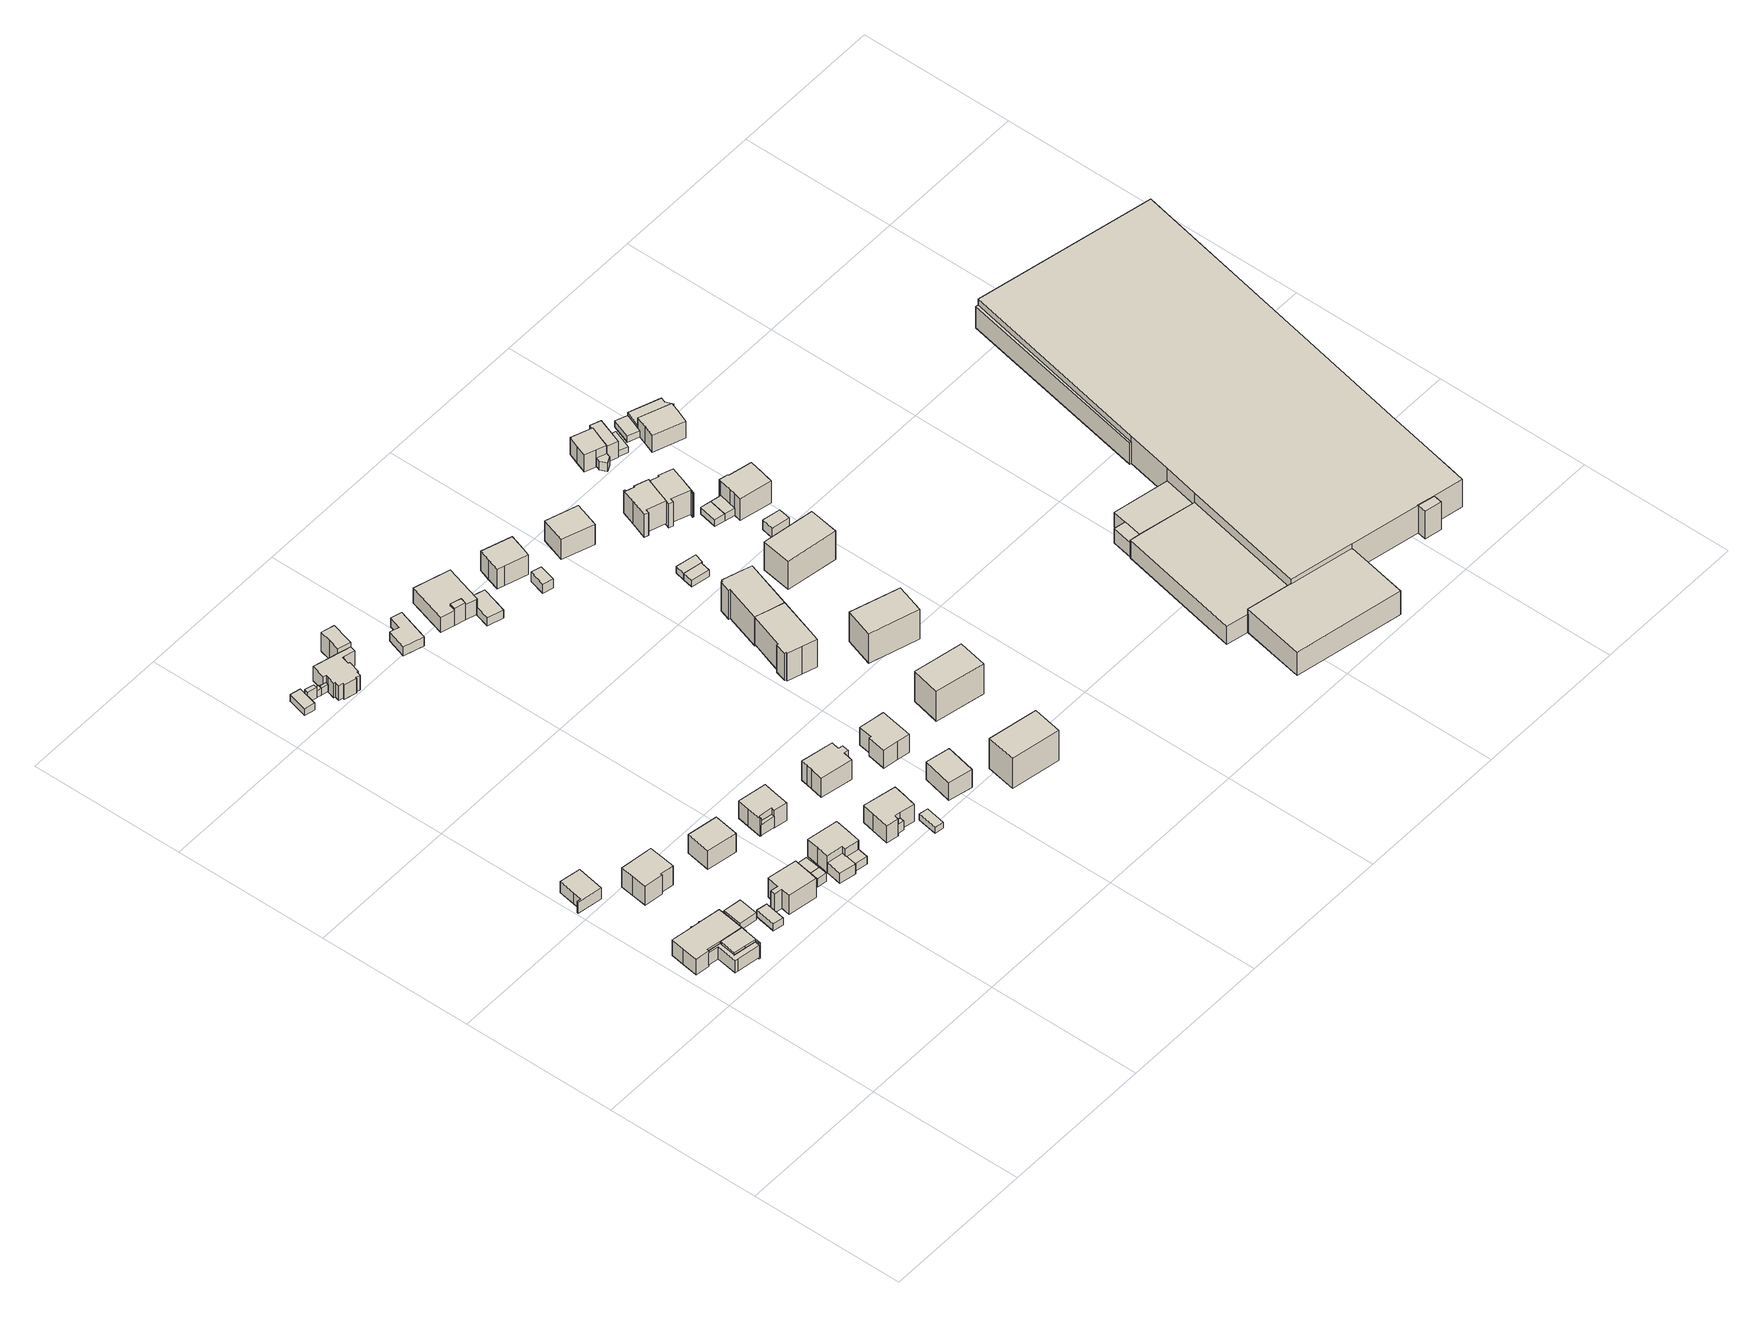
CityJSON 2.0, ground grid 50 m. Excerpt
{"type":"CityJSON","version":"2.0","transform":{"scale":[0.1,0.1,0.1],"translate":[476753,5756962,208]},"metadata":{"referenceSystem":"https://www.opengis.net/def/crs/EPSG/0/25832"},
"CityObjects":{
"building1":{"type":"Building","attributes":{"Gemeindeschluessel":"05766056","BezugspunktDach":"2100","function":"51009_1610","measuredHeight":4.67},"address":[{"country":"Germany"}],"geometry":[{"type":"Solid","lod":"1","boundaries":[[[[0,1,2,3,4,5,6,7,8,9]],[[10,11,12,13,14,15,16,17,18,19]],[[10,19,9,8]],[[11,10,8,7]],[[12,11,7,6]],[[13,12,6,5]],[[14,13,5,4]],[[15,14,4,3]],[[16,15,3,2]],[[17,16,2,1]],[[18,17,1,0]],[[19,18,0,9]]]]}]},
"building2":{"type":"Building","attributes":{"Gemeindeschluessel":"05766056","function":"31001_1100"},"address":[{"country":"Germany","locality":"Oerlinghausen","thoroughfareNumber":"9","thoroughfareName":"Breiter Esch"}],"children":["building2-1","building2-2","building2-3"]},
"building2-1":{"type":"BuildingPart","attributes":{"BezugspunktDach":"2000","measuredHeight":8.13},"parents":["building2"],"geometry":[{"type":"Solid","lod":"1","boundaries":[[[[20,21,22,23,24,25,26,27,28,29,30,31,32,33,34,35,36]],[[37,38,39,40,41,42,43,44,45,46,47,48,49,50,51,52,53]],[[37,53,36,35]],[[38,37,35,34]],[[39,38,34,33]],[[40,39,33,32]],[[41,40,32,31]],[[42,41,31,30]],[[43,42,30,29]],[[44,43,29,28]],[[45,44,28,27]],[[46,45,27,26]],[[47,46,26,25]],[[48,47,25,24]],[[49,48,24,23]],[[50,49,23,22]],[[51,50,22,21]],[[52,51,21,20]],[[53,52,20,36]]]]}]},
"building2-2":{"type":"BuildingPart","attributes":{"BezugspunktDach":"2000","measuredHeight":7.55},"parents":["building2"],"geometry":[{"type":"Solid","lod":"1","boundaries":[[[[25,24,54,55,56,57,58,59,60]],[[61,62,63,64,65,66,48,47,67]],[[61,67,60,59]],[[62,61,59,58]],[[63,62,58,57]],[[64,63,57,56]],[[65,64,56,55]],[[66,65,55,54]],[[48,66,54,24]],[[47,48,24,25]],[[67,47,25,60]]]]}]},
"building2-3":{"type":"BuildingPart","attributes":{"BezugspunktDach":"2000","measuredHeight":4.64},"parents":["building2"],"geometry":[{"type":"Solid","lod":"1","boundaries":[[[[68,69,70,71]],[[72,67,45,73]],[[72,73,71,70]],[[67,72,70,69]],[[45,67,69,68]],[[73,45,68,71]]]]}]},
"building3":{"type":"Building","attributes":{"Gemeindeschluessel":"05766056","BezugspunktDach":"2000","function":"31001_2000","measuredHeight":4.26},"address":[{"country":"Germany","locality":"Oerlinghausen","thoroughfareNumber":"12","thoroughfareName":"Breiter Esch"}],"geometry":[{"type":"Solid","lod":"1","boundaries":[[[[74,75,76,77,78,79,80]],[[81,82,83,84,85,86,87]],[[81,87,80,79]],[[82,81,79,78]],[[83,82,78,77]],[[84,83,77,76]],[[85,84,76,75]],[[86,85,75,74]],[[87,86,74,80]]]]}]},
"building4":{"type":"Building","attributes":{"Gemeindeschluessel":"05766056","BezugspunktDach":"2000","function":"31001_2000","measuredHeight":2.69},"address":[{"country":"Germany","locality":"Oerlinghausen","thoroughfareNumber":"9","thoroughfareName":"Breiter Esch"}],"geometry":[{"type":"Solid","lod":"1","boundaries":[[[[88,89,90,91]],[[92,93,94,95]],[[92,95,91,90]],[[93,92,90,89]],[[94,93,89,88]],[[95,94,88,91]]]]}]},
"building5":{"type":"Building","attributes":{"Gemeindeschluessel":"05766056","BezugspunktDach":"2000","function":"31001_2000","measuredHeight":2.6},"address":[{"country":"Germany","locality":"Oerlinghausen","thoroughfareNumber":"7","thoroughfareName":"Breiter Esch"}],"geometry":[{"type":"Solid","lod":"1","boundaries":[[[[96,97,98,99]],[[100,101,102,103]],[[100,103,99,98]],[[101,100,98,97]],[[102,101,97,96]],[[103,102,96,99]]]]}]},
"building6":{"type":"Building","attributes":{"Gemeindeschluessel":"05766056","BezugspunktDach":"2000","function":"31001_1010","measuredHeight":10.6},"address":[{"country":"Germany","locality":"Oerlinghausen","thoroughfareNumber":"10","thoroughfareName":"Breiter Esch"}],"geometry":[{"type":"Solid","lod":"1","boundaries":[[[[104,105,106,107,108,109,110,111]],[[112,113,114,115,116,117,118,119]],[[112,119,111,110]],[[113,112,110,109]],[[114,113,109,108]],[[115,114,108,107]],[[116,115,107,106]],[[117,116,106,105]],[[118,117,105,104]],[[119,118,104,111]]]]}]},
"building7":{"type":"Building","attributes":{"Gemeindeschluessel":"05766056","BezugspunktDach":"2000","function":"31001_1010","measuredHeight":8.41},"address":[{"country":"Germany","locality":"Oerlinghausen","thoroughfareNumber":"7","thoroughfareName":"Breiter Esch"}],"geometry":[{"type":"Solid","lod":"1","boundaries":[[[[120,121,122,123,124,125,126,127,128,129]],[[130,131,132,133,134,135,136,137,138,139]],[[130,139,129,128]],[[131,130,128,127]],[[132,131,127,126]],[[133,132,126,125]],[[134,133,125,124]],[[135,134,124,123]],[[136,135,123,122]],[[137,136,122,121]],[[138,137,121,120]],[[139,138,120,129]]]]}]},
"building8":{"type":"Building","attributes":{"Gemeindeschluessel":"05766056","BezugspunktDach":"2000","function":"31001_1010","measuredHeight":9.91},"address":[{"country":"Germany","locality":"Oerlinghausen","thoroughfareNumber":"8","thoroughfareName":"Breiter Esch"}],"geometry":[{"type":"Solid","lod":"1","boundaries":[[[[140,141,142,143]],[[144,145,146,147]],[[144,147,143,142]],[[145,144,142,141]],[[146,145,141,140]],[[147,146,140,143]]]]}]},
"building9":{"type":"Building","attributes":{"Gemeindeschluessel":"05766056","BezugspunktDach":"2000","function":"31001_2723","measuredHeight":3.71},"address":[{"country":"Germany","locality":"Oerlinghausen","thoroughfareNumber":"5","thoroughfareName":"Breiter Esch"}],"geometry":[{"type":"Solid","lod":"1","boundaries":[[[[148,149,150,151]],[[152,153,154,155]],[[152,155,151,150]],[[153,152,150,149]],[[154,153,149,148]],[[155,154,148,151]]]]}]},
"building10":{"type":"Building","attributes":{"Gemeindeschluessel":"05766056","BezugspunktDach":"2000","function":"51009_1611","measuredHeight":3.77},"address":[{"country":"Germany"}],"geometry":[{"type":"Solid","lod":"1","boundaries":[[[[156,148,151,157]],[[155,154,158,159]],[[155,159,157,151]],[[154,155,151,148]],[[158,154,148,156]],[[159,158,156,157]]]]}]},
"building11":{"type":"Building","attributes":{"Gemeindeschluessel":"05766056","BezugspunktDach":"2000","function":"31001_2000","measuredHeight":2.65},"address":[{"country":"Germany","locality":"Oerlinghausen","thoroughfareNumber":"17","thoroughfareName":"Bruchweg"}],"geometry":[{"type":"Solid","lod":"1","boundaries":[[[[160,161,162,163,164,165,166]],[[167,168,169,170,171,172,173]],[[167,173,166,165]],[[168,167,165,164]],[[169,168,164,163]],[[170,169,163,162]],[[171,170,162,161]],[[172,171,161,160]],[[173,172,160,166]]]]}]},
"building12":{"type":"Building","attributes":{"Gemeindeschluessel":"05766056","function":"31001_1010"},"address":[{"country":"Germany","locality":"Oerlinghausen","thoroughfareNumber":"5","thoroughfareName":"Breiter Esch"}],"children":["building12-1","building12-2"]},
"building12-1":{"type":"BuildingPart","attributes":{"BezugspunktDach":"2000","measuredHeight":9.51},"parents":["building12"],"geometry":[{"type":"Solid","lod":"1","boundaries":[[[[174,175,176,177,178,179,180,181,182]],[[183,184,185,186,187,188,189,190,191]],[[183,191,182,181]],[[184,183,181,180]],[[185,184,180,179]],[[186,185,179,178]],[[187,186,178,177]],[[188,187,177,176]],[[189,188,176,175]],[[190,189,175,174]],[[191,190,174,182]]]]}]},
"building12-2":{"type":"BuildingPart","attributes":{"BezugspunktDach":"2000","measuredHeight":3.95},"address":[{"country":"Germany","locality":"Oerlinghausen","thoroughfareNumber":"5","thoroughfareName":"Breiter Esch"}],"parents":["building12"],"geometry":[{"type":"Solid","lod":"1","boundaries":[[[[192,193,194,195,196,197,198]],[[199,200,201,202,203,204,205]],[[199,205,198,197]],[[200,199,197,196]],[[201,200,196,195]],[[202,201,195,194]],[[203,202,194,193]],[[204,203,193,192]],[[205,204,192,198]]]]}]},
"building13":{"type":"Building","attributes":{"Gemeindeschluessel":"05766056","BezugspunktDach":"2000","function":"51009_1610","measuredHeight":3.36},"address":[{"country":"Germany"}],"geometry":[{"type":"Solid","lod":"1","boundaries":[[[[206,207,208,209]],[[210,211,212,213]],[[210,213,209,208]],[[211,210,208,207]],[[212,211,207,206]],[[213,212,206,209]]]]}]},
"building14":{"type":"Building","attributes":{"Gemeindeschluessel":"05766056","BezugspunktDach":"2000","function":"31001_2000","measuredHeight":4},"address":[{"country":"Germany","locality":"Oerlinghausen","thoroughfareNumber":"15a","thoroughfareName":"Bruchweg"}],"geometry":[{"type":"Solid","lod":"1","boundaries":[[[[214,215,216,217]],[[218,219,220,221]],[[218,221,217,216]],[[219,218,216,215]],[[220,219,215,214]],[[221,220,214,217]]]]}]},
"building15":{"type":"Building","attributes":{"Gemeindeschluessel":"05766056","BezugspunktDach":"2000","function":"51009_1610","measuredHeight":4.55},"address":[{"country":"Germany"}],"geometry":[{"type":"Solid","lod":"1","boundaries":[[[[222,223,224,225]],[[226,227,228,229]],[[226,229,225,224]],[[227,226,224,223]],[[228,227,223,222]],[[229,228,222,225]]]]}]},
"building16":{"type":"Building","attributes":{"Gemeindeschluessel":"05766056","BezugspunktDach":"2000","function":"51009_1610","measuredHeight":2.78},"address":[{"country":"Germany"}],"geometry":[{"type":"Solid","lod":"1","boundaries":[[[[230,231,232,233]],[[234,235,236,237]],[[234,237,233,232]],[[235,234,232,231]],[[236,235,231,230]],[[237,236,230,233]]]]}]},
"building17":{"type":"Building","attributes":{"Gemeindeschluessel":"05766056","BezugspunktDach":"2000","function":"51009_1610","measuredHeight":2.78},"address":[{"country":"Germany"}],"geometry":[{"type":"Solid","lod":"1","boundaries":[[[[238,239,240,241,242]],[[243,244,245,246,247]],[[243,247,242,241]],[[244,243,241,240]],[[245,244,240,239]],[[246,245,239,238]],[[247,246,238,242]]]]}]},
"building18":{"type":"Building","attributes":{"Gemeindeschluessel":"05766056","BezugspunktDach":"2000","function":"31001_1010","measuredHeight":10.03},"address":[{"country":"Germany","locality":"Oerlinghausen","thoroughfareNumber":"6","thoroughfareName":"Breiter Esch"}],"geometry":[{"type":"Solid","lod":"1","boundaries":[[[[248,249,250,251,252,253,254,255,256,257]],[[258,259,260,261,262,263,264,265,266,267]],[[258,267,257,256]],[[259,258,256,255]],[[260,259,255,254]],[[261,260,254,253]],[[262,261,253,252]],[[263,262,252,251]],[[264,263,251,250]],[[265,264,250,249]],[[266,265,249,248]],[[267,266,248,257]]]]}]},
"building19":{"type":"Building","attributes":{"Gemeindeschluessel":"05766056","function":"31001_1010"},"address":[{"country":"Germany","locality":"Oerlinghausen","thoroughfareNumber":"15a","thoroughfareName":"Bruchweg"}],"children":["building19-1","building19-2","building19-3"]},
"building19-1":{"type":"BuildingPart","attributes":{"BezugspunktDach":"2000","measuredHeight":8.15},"parents":["building19"],"geometry":[{"type":"Solid","lod":"1","boundaries":[[[[268,269,270,271,272,273,274,275,276,277,278,279,280,281,282,283,284,285,286,287,288,289,290]],[[291,292,293,294,295,296,297,298,299,300,301,302,303,304,305,306,307,308,309,310,311,312,313]],[[291,313,290,289]],[[292,291,289,288]],[[293,292,288,287]],[[294,293,287,286]],[[295,294,286,285]],[[296,295,285,284]],[[297,296,284,283]],[[298,297,283,282]],[[299,298,282,281]],[[300,299,281,280]],[[301,300,280,279]],[[302,301,279,278]],[[303,302,278,277]],[[304,303,277,276]],[[305,304,276,275]],[[306,305,275,274]],[[307,306,274,273]],[[308,307,273,272]],[[309,308,272,271]],[[310,309,271,270]],[[311,310,270,269]],[[312,311,269,268]],[[313,312,268,290]]]]}]},
"building19-2":{"type":"BuildingPart","attributes":{"BezugspunktDach":"2000","measuredHeight":8.92},"parents":["building19"],"geometry":[{"type":"Solid","lod":"1","boundaries":[[[[314,315,316,317,318,319,320,321]],[[313,312,322,323,324,325,326,327]],[[313,327,321,320]],[[312,313,320,319]],[[322,312,319,318]],[[323,322,318,317]],[[324,323,317,316]],[[325,324,316,315]],[[326,325,315,314]],[[327,326,314,321]]]]}]},
"building19-3":{"type":"BuildingPart","attributes":{"BezugspunktDach":"2000","measuredHeight":4.42},"address":[{"country":"Germany","locality":"Oerlinghausen","thoroughfareNumber":"15a","thoroughfareName":"Bruchweg"}],"parents":["building19"],"geometry":[{"type":"Solid","lod":"1","boundaries":[[[[328,329,330,331]],[[332,333,334,335]],[[332,335,331,330]],[[333,332,330,329]],[[334,333,329,328]],[[335,334,328,331]]]]}]},
"building20":{"type":"Building","attributes":{"Gemeindeschluessel":"05766056","BezugspunktDach":"2000","function":"51009_1610","measuredHeight":3.48},"address":[{"country":"Germany"}],"geometry":[{"type":"Solid","lod":"1","boundaries":[[[[336,337,338,339]],[[340,341,342,343]],[[340,343,339,338]],[[341,340,338,337]],[[342,341,337,336]],[[343,342,336,339]]]]}]},
"building21":{"type":"Building","attributes":{"Gemeindeschluessel":"05766056","BezugspunktDach":"2000","function":"31001_1010","measuredHeight":9.91},"address":[{"country":"Germany","locality":"Oerlinghausen","thoroughfareNumber":"3","thoroughfareName":"Breiter Esch"}],"geometry":[{"type":"Solid","lod":"1","boundaries":[[[[344,345,346,347,348,349,350,351,352]],[[353,354,355,356,357,358,359,360,361]],[[353,361,352,351]],[[354,353,351,350]],[[355,354,350,349]],[[356,355,349,348]],[[357,356,348,347]],[[358,357,347,346]],[[359,358,346,345]],[[360,359,345,344]],[[361,360,344,352]]]]}]},
"building22":{"type":"Building","attributes":{"Gemeindeschluessel":"05766056","BezugspunktDach":"2000","function":"31001_2000","measuredHeight":2.33},"address":[{"country":"Germany","locality":"Oerlinghausen","thoroughfareNumber":"3","thoroughfareName":"Breiter Esch"}],"geometry":[{"type":"Solid","lod":"1","boundaries":[[[[362,363,364,365]],[[366,367,368,369]],[[366,369,365,364]],[[367,366,364,363]],[[368,367,363,362]],[[369,368,362,365]]]]}]},
"building23":{"type":"Building","attributes":{"Gemeindeschluessel":"05766056","BezugspunktDach":"2000","function":"31001_1010","measuredHeight":9.62},"address":[{"country":"Germany","locality":"Oerlinghausen","thoroughfareNumber":"4","thoroughfareName":"Breiter Esch"}],"geometry":[{"type":"Solid","lod":"1","boundaries":[[[[370,371,372,373,374,375,376,377,378,379,380]],[[381,382,383,384,385,386,387,388,389,390,391]],[[381,391,380,379]],[[382,381,379,378]],[[383,382,378,377]],[[384,383,377,376]],[[385,384,376,375]],[[386,385,375,374]],[[387,386,374,373]],[[388,387,373,372]],[[389,388,372,371]],[[390,389,371,370]],[[391,390,370,380]]]]}]},
"building24":{"type":"Building","attributes":{"Gemeindeschluessel":"05766056","BezugspunktDach":"2000","function":"31001_1110","measuredHeight":3.57},"address":[{"country":"Germany","locality":"Oerlinghausen","thoroughfareNumber":"13","thoroughfareName":"Bruchweg"}],"geometry":[{"type":"Solid","lod":"1","boundaries":[[[[392,393,394,395,396,397]],[[398,399,400,401,402,403]],[[398,403,397,396]],[[399,398,396,395]],[[400,399,395,394]],[[401,400,394,393]],[[402,401,393,392]],[[403,402,392,397]]]]}]},
"building25":{"type":"Building","attributes":{"Gemeindeschluessel":"05766056","BezugspunktDach":"2000","function":"31001_1010","measuredHeight":9.27},"address":[{"country":"Germany","locality":"Oerlinghausen","thoroughfareNumber":"1","thoroughfareName":"Breiter Esch"}],"geometry":[{"type":"Solid","lod":"1","boundaries":[[[[404,405,406,407]],[[408,409,410,411]],[[408,411,407,406]],[[409,408,406,405]],[[410,409,405,404]],[[411,410,404,407]]]]}]},
"building26":{"type":"Building","attributes":{"Gemeindeschluessel":"05766056","BezugspunktDach":"2000","function":"31001_1010","measuredHeight":9.37},"address":[{"country":"Germany","locality":"Oerlinghausen","thoroughfareNumber":"2","thoroughfareName":"Breiter Esch"}],"geometry":[{"type":"Solid","lod":"1","boundaries":[[[[412,413,414,415,416,417,418,419]],[[420,421,422,423,424,425,426,427]],[[420,427,419,418]],[[421,420,418,417]],[[422,421,417,416]],[[423,422,416,415]],[[424,423,415,414]],[[425,424,414,413]],[[426,425,413,412]],[[427,426,412,419]]]]}]},
"building27":{"type":"Building","attributes":{"Gemeindeschluessel":"05766056","BezugspunktDach":"2000","function":"51009_1610","measuredHeight":6.6},"address":[{"country":"Germany"}],"geometry":[{"type":"Solid","lod":"1","boundaries":[[[[428,429,430,431]],[[432,433,434,435]],[[432,435,431,430]],[[433,432,430,429]],[[434,433,429,428]],[[435,434,428,431]]]]}]},
"building28":{"type":"Building","attributes":{"Gemeindeschluessel":"05766056","BezugspunktDach":"2000","function":"31001_1010","measuredHeight":7.92,"storeysAboveGround":1},"address":[{"country":"Germany","locality":"Oerlinghausen","thoroughfareNumber":"11","thoroughfareName":"Bruchweg"}],"geometry":[{"type":"Solid","lod":"1","boundaries":[[[[436,437,438,439,440,441,442,443,444,445,446]],[[447,448,449,432,435,450,434,433,451,452,453]],[[447,453,446,445]],[[448,447,445,444]],[[449,448,444,443]],[[432,449,443,442]],[[435,432,442,441]],[[450,435,441,440]],[[434,450,440,439]],[[433,434,439,438]],[[451,433,438,437]],[[452,451,437,436]],[[453,452,436,446]]]]}]},
"building29":{"type":"Building","attributes":{"Gemeindeschluessel":"05766056","BezugspunktDach":"2000","function":"31001_2463","measuredHeight":3.07},"address":[{"country":"Germany","locality":"Oerlinghausen","thoroughfareNumber":"11","thoroughfareName":"Bruchweg"}],"geometry":[{"type":"Solid","lod":"1","boundaries":[[[[454,455,456,457,458,459]],[[460,461,462,463,464,465]],[[460,465,459,458]],[[461,460,458,457]],[[462,461,457,456]],[[463,462,456,455]],[[464,463,455,454]],[[465,464,454,459]]]]}]},
"building30":{"type":"Building","attributes":{"Gemeindeschluessel":"05766056","BezugspunktDach":"2000","function":"31001_1010","measuredHeight":14.17},"address":[{"country":"Germany","locality":"Oerlinghausen","thoroughfareNumber":"7","thoroughfareName":"Emilienstraße"}],"geometry":[{"type":"Solid","lod":"1","boundaries":[[[[466,467,468,469]],[[470,471,472,473]],[[470,473,469,468]],[[471,470,468,467]],[[472,471,467,466]],[[473,472,466,469]]]]}]},
"building31":{"type":"Building","attributes":{"Gemeindeschluessel":"05766056","BezugspunktDach":"2000","function":"31001_2000","measuredHeight":4.28},"address":[{"country":"Germany","locality":"Oerlinghausen","thoroughfareNumber":"9","thoroughfareName":"Bruchweg"}],"geometry":[{"type":"Solid","lod":"1","boundaries":[[[[474,475,476,477]],[[478,479,480,481]],[[478,481,477,476]],[[479,478,476,475]],[[480,479,475,474]],[[481,480,474,477]]]]}]},
"building32":{"type":"Building","attributes":{"Gemeindeschluessel":"05766056","BezugspunktDach":"2000","function":"31001_1010","measuredHeight":10.21},"address":[{"country":"Germany","locality":"Oerlinghausen","thoroughfareNumber":"9","thoroughfareName":"Bruchweg"}],"geometry":[{"type":"Solid","lod":"1","boundaries":[[[[482,483,484,485,486,487,488]],[[489,490,491,492,493,494,495]],[[489,495,488,487]],[[490,489,487,486]],[[491,490,486,485]],[[492,491,485,484]],[[493,492,484,483]],[[494,493,483,482]],[[495,494,482,488]]]]}]},
"building33":{"type":"Building","attributes":{"Gemeindeschluessel":"05766056","BezugspunktDach":"2000","function":"31001_1010","measuredHeight":13.03},"address":[{"country":"Germany","locality":"Oerlinghausen","thoroughfareNumber":"13","thoroughfareName":"Emilienstraße"}],"geometry":[{"type":"Solid","lod":"1","boundaries":[[[[496,497,498,499,500,501,502,503,504,505]],[[506,507,508,509,510,511,512,513,514,515]],[[506,515,505,504]],[[507,506,504,503]],[[508,507,503,502]],[[509,508,502,501]],[[510,509,501,500]],[[511,510,500,499]],[[512,511,499,498]],[[513,512,498,497]],[[514,513,497,496]],[[515,514,496,505]]]]}]},
"building34":{"type":"Building","attributes":{"Gemeindeschluessel":"05766056","BezugspunktDach":"2000","function":"31001_1010","measuredHeight":13.66},"address":[{"country":"Germany","locality":"Oerlinghausen","thoroughfareNumber":"9","thoroughfareName":"Emilienstraße"}],"geometry":[{"type":"Solid","lod":"1","boundaries":[[[[516,517,518,519]],[[520,521,522,523]],[[520,523,519,518]],[[521,520,518,517]],[[522,521,517,516]],[[523,522,516,519]]]]}]},
"building35":{"type":"Building","attributes":{"Gemeindeschluessel":"05766056","BezugspunktDach":"2000","function":"31001_1010","measuredHeight":13.61},"address":[{"country":"Germany","locality":"Oerlinghausen","thoroughfareNumber":"15","thoroughfareName":"Emilienstraße"}],"geometry":[{"type":"Solid","lod":"1","boundaries":[[[[524,525,526,527,497,496,505,528,529,530]],[[531,532,533,534,535,536,537,538,539,540]],[[531,540,530,529]],[[532,531,529,528]],[[533,532,528,505]],[[534,533,505,496]],[[535,534,496,497]],[[536,535,497,527]],[[537,536,527,526]],[[538,537,526,525]],[[539,538,525,524]],[[540,539,524,530]]]]}]},
"building36":{"type":"Building","attributes":{"Gemeindeschluessel":"05766056","BezugspunktDach":"2000","function":"31001_1010","measuredHeight":13.7},"address":[{"country":"Germany","locality":"Oerlinghausen","thoroughfareNumber":"11","thoroughfareName":"Emilienstraße"}],"geometry":[{"type":"Solid","lod":"1","boundaries":[[[[541,542,543,544]],[[545,546,547,548]],[[545,548,544,543]],[[546,545,543,542]],[[547,546,542,541]],[[548,547,541,544]]]]}]},
"building37":{"type":"Building","attributes":{"Gemeindeschluessel":"05766056","BezugspunktDach":"2000","function":"31001_1010","measuredHeight":9.36},"address":[{"country":"Germany","locality":"Oerlinghausen","thoroughfareNumber":"7","thoroughfareName":"Bruchweg"}],"geometry":[{"type":"Solid","lod":"1","boundaries":[[[[549,550,551,552]],[[553,554,555,556]],[[553,556,552,551]],[[554,553,551,550]],[[555,554,550,549]],[[556,555,549,552]]]]}]},
"building38":{"type":"Building","attributes":{"Gemeindeschluessel":"05766056","BezugspunktDach":"2000","function":"31001_2000","measuredHeight":2.51},"address":[{"country":"Germany","locality":"Oerlinghausen","thoroughfareNumber":"5","thoroughfareName":"Bruchweg"}],"geometry":[{"type":"Solid","lod":"1","boundaries":[[[[557,558,559,560]],[[561,562,563,564]],[[561,564,560,559]],[[562,561,559,558]],[[563,562,558,557]],[[564,563,557,560]]]]}]},
"building39":{"type":"Building","attributes":{"Gemeindeschluessel":"05766056","BezugspunktDach":"2000","function":"31001_2000","measuredHeight":2.5},"address":[{"country":"Germany","locality":"Oerlinghausen","thoroughfareNumber":"5","thoroughfareName":"Bruchweg"}],"geometry":[{"type":"Solid","lod":"1","boundaries":[[[[565,557,560,566,567]],[[568,564,563,569,570]],[[568,570,567,566]],[[564,568,566,560]],[[563,564,560,557]],[[569,563,557,565]],[[570,569,565,567]]]]}]},
"building40":{"type":"Building","attributes":{"Gemeindeschluessel":"05766056","BezugspunktDach":"2000","function":"31001_1010","measuredHeight":10.61},"address":[{"country":"Germany","locality":"Oerlinghausen","thoroughfareNumber":"5","thoroughfareName":"Bruchweg"}],"geometry":[{"type":"Solid","lod":"1","boundaries":[[[[571,572,573,574,575,576,577,578,579,580,581,582,583]],[[584,585,586,587,588,589,590,591,592,593,594,595,596]],[[584,596,583,582]],[[585,584,582,581]],[[586,585,581,580]],[[587,586,580,579]],[[588,587,579,578]],[[589,588,578,577]],[[590,589,577,576]],[[591,590,576,575]],[[592,591,575,574]],[[593,592,574,573]],[[594,593,573,572]],[[595,594,572,571]],[[596,595,571,583]]]]}]},
"building41":{"type":"Building","attributes":{"Gemeindeschluessel":"05766056","BezugspunktDach":"2000","function":"31001_1010","measuredHeight":13.29},"address":[{"country":"Germany","locality":"Oerlinghausen","thoroughfareNumber":"17","thoroughfareName":"Emilienstraße"}],"geometry":[{"type":"Solid","lod":"1","boundaries":[[[[597,598,599,600]],[[601,602,603,604]],[[601,604,600,599]],[[602,601,599,598]],[[603,602,598,597]],[[604,603,597,600]]]]}]},
"building42":{"type":"Building","attributes":{"Gemeindeschluessel":"05766056","BezugspunktDach":"2000","function":"31001_1010","measuredHeight":11.14},"address":[{"country":"Germany","locality":"Oerlinghausen","thoroughfareNumber":"3","thoroughfareName":"Bruchweg"}],"geometry":[{"type":"Solid","lod":"1","boundaries":[[[[578,577,605,606,607,608,609,610,611,612,613,614,579]],[[615,616,617,618,619,620,621,622,623,624,625,626,627]],[[615,627,579,614]],[[616,615,614,613]],[[617,616,613,612]],[[618,617,612,611]],[[619,618,611,610]],[[620,619,610,609]],[[621,620,609,608]],[[622,621,608,607]],[[623,622,607,606]],[[624,623,606,605]],[[625,624,605,577]],[[626,625,577,578]],[[627,626,578,579]]]]}]},
"building43":{"type":"Building","attributes":{"Gemeindeschluessel":"05766056","BezugspunktDach":"2000","function":"31001_2000","measuredHeight":2.64},"address":[{"country":"Germany","locality":"Oerlinghausen","thoroughfareNumber":"3","thoroughfareName":"Bruchweg"}],"geometry":[{"type":"Solid","lod":"1","boundaries":[[[[628,629,630,631]],[[632,633,634,635]],[[632,635,631,630]],[[633,632,630,629]],[[634,633,629,628]],[[635,634,628,631]]]]}]},
"building44":{"type":"Building","attributes":{"Gemeindeschluessel":"05766056","BezugspunktDach":"2000","function":"31001_2000","measuredHeight":4.37},"address":[{"country":"Germany","locality":"Oerlinghausen","thoroughfareNumber":"1","thoroughfareName":"Bruchweg"}],"geometry":[{"type":"Solid","lod":"1","boundaries":[[[[636,637,638,639]],[[640,641,642,643]],[[640,643,639,638]],[[641,640,638,637]],[[642,641,637,636]],[[643,642,636,639]]]]}]},
"building45":{"type":"Building","attributes":{"Gemeindeschluessel":"05766056","BezugspunktDach":"2000","function":"31001_2000","measuredHeight":2.74},"address":[{"country":"Germany","locality":"Oerlinghausen","thoroughfareNumber":"1","thoroughfareName":"Bruchweg"}],"geometry":[{"type":"Solid","lod":"1","boundaries":[[[[631,630,644,645]],[[646,647,648,649]],[[646,649,645,644]],[[647,646,644,630]],[[648,647,630,631]],[[649,648,631,645]]]]}]},
"building46":{"type":"Building","attributes":{"Gemeindeschluessel":"05766056","function":"31001_1010"},"address":[{"country":"Germany","locality":"Oerlinghausen","thoroughfareNumber":"4","thoroughfareName":"Bruchweg"}],"children":["building46-1","building46-2","building46-3"]},
"building46-1":{"type":"BuildingPart","attributes":{"BezugspunktDach":"2000","measuredHeight":8.77,"storeysAboveGround":2},"parents":["building46"],"geometry":[{"type":"Solid","lod":"1","boundaries":[[[[650,651,652,653,654,655,656]],[[657,658,659,660,661,662,663]],[[657,663,656,655]],[[658,657,655,654]],[[659,658,654,653]],[[660,659,653,652]],[[661,660,652,651]],[[662,661,651,650]],[[663,662,650,656]]]]}]},
"building46-2":{"type":"BuildingPart","attributes":{"BezugspunktDach":"2000","measuredHeight":8.75,"storeysAboveGround":2},"parents":["building46"],"geometry":[{"type":"Solid","lod":"1","boundaries":[[[[664,665,666,667,668,669,670,671]],[[672,657,673,674,675,676,677,678]],[[672,678,671,670]],[[657,672,670,669]],[[673,657,669,668]],[[674,673,668,667]],[[675,674,667,666]],[[676,675,666,665]],[[677,676,665,664]],[[678,677,664,671]]]]}]},
"building46-3":{"type":"BuildingPart","attributes":{"BezugspunktDach":"2000","measuredHeight":3.3,"storeysAboveGround":2},"address":[{"country":"Germany","locality":"Oerlinghausen","thoroughfareNumber":"4","thoroughfareName":"Bruchweg"}],"parents":["building46"],"geometry":[{"type":"Solid","lod":"1","boundaries":[[[[679,680,681,682,683]],[[684,685,686,687,688]],[[684,688,683,682]],[[685,684,682,681]],[[686,685,681,680]],[[687,686,680,679]],[[688,687,679,683]]]]}]},
"building47":{"type":"Building","attributes":{"Gemeindeschluessel":"05766056","BezugspunktDach":"2000","function":"31001_1010","measuredHeight":10.1},"address":[{"country":"Germany","locality":"Oerlinghausen","thoroughfareNumber":"1","thoroughfareName":"Bruchweg"}],"geometry":[{"type":"Solid","lod":"1","boundaries":[[[[689,690,691,692,693,694,695,696,697,698]],[[699,700,701,702,703,704,705,706,707,708]],[[699,708,698,697]],[[700,699,697,696]],[[701,700,696,695]],[[702,701,695,694]],[[703,702,694,693]],[[704,703,693,692]],[[705,704,692,691]],[[706,705,691,690]],[[707,706,690,689]],[[708,707,689,698]]]]}]},
"building48":{"type":"Building","attributes":{"Gemeindeschluessel":"05766056","BezugspunktDach":"2000","function":"31001_2463","measuredHeight":2.36,"storeysAboveGround":1},"address":[{"country":"Germany","locality":"Oerlinghausen","thoroughfareNumber":"4","thoroughfareName":"Bruchweg"}],"geometry":[{"type":"Solid","lod":"1","boundaries":[[[[709,710,711,712]],[[713,678,676,714]],[[713,714,712,711]],[[678,713,711,710]],[[676,678,710,709]],[[714,676,709,712]]]]}]},
"building49":{"type":"Building","attributes":{"Gemeindeschluessel":"05766056","BezugspunktDach":"2000","function":"31001_2000","measuredHeight":2.43},"address":[{"country":"Germany","locality":"Oerlinghausen","thoroughfareNumber":"2","thoroughfareName":"Bruchweg"}],"geometry":[{"type":"Solid","lod":"1","boundaries":[[[[715,716,717,718,719]],[[720,721,722,723,724]],[[720,724,719,718]],[[721,720,718,717]],[[722,721,717,716]],[[723,722,716,715]],[[724,723,715,719]]]]}]},
"building50":{"type":"Building","attributes":{"Gemeindeschluessel":"05766056","BezugspunktDach":"2000","function":"31001_1010","measuredHeight":8.69},"address":[{"country":"Germany","locality":"Oerlinghausen","thoroughfareNumber":"2","thoroughfareName":"Bruchweg"}],"geometry":[{"type":"Solid","lod":"1","boundaries":[[[[725,726,727,728,729,730]],[[731,732,733,734,735,736]],[[731,736,730,729]],[[732,731,729,728]],[[733,732,728,727]],[[734,733,727,726]],[[735,734,726,725]],[[736,735,725,730]]]]}]},
"building51":{"type":"Building","attributes":{"Gemeindeschluessel":"05766056","BezugspunktDach":"2000","function":"31001_1110","measuredHeight":3.38},"address":[{"country":"Germany","locality":"Oerlinghausen","thoroughfareNumber":"2","thoroughfareName":"Bruchweg"}],"geometry":[{"type":"Solid","lod":"1","boundaries":[[[[737,738,739,740,741,742,743]],[[744,745,746,747,748,749,750]],[[744,750,743,742]],[[745,744,742,741]],[[746,745,741,740]],[[747,746,740,739]],[[748,747,739,738]],[[749,748,738,737]],[[750,749,737,743]]]]}]},
"building52":{"type":"Building","attributes":{"Gemeindeschluessel":"05766056","BezugspunktDach":"2000","function":"31001_2100","measuredHeight":5.72,"storeysAboveGround":1},"address":[{"country":"Germany","locality":"Oerlinghausen","thoroughfareNumber":"2","thoroughfareName":"Webereistraße"}],"geometry":[{"type":"Solid","lod":"1","boundaries":[[[[751,752,753,754]],[[755,756,757,758]],[[755,758,754,753]],[[756,755,753,752]],[[757,756,752,751]],[[758,757,751,754]]]]}]},
"building53":{"type":"Building","attributes":{"Gemeindeschluessel":"05766056","BezugspunktDach":"2000","function":"51009_1610","measuredHeight":5.75},"address":[{"country":"Germany"}],"geometry":[{"type":"Solid","lod":"1","boundaries":[[[[759,760,761,762,763]],[[764,765,766,767,768]],[[764,768,763,762]],[[765,764,762,761]],[[766,765,761,760]],[[767,766,760,759]],[[768,767,759,763]]]]}]},
"building54":{"type":"Building","attributes":{"Gemeindeschluessel":"05766056","function":"31001_2100"},"address":[{"country":"Germany","locality":"Oerlinghausen","thoroughfareNumber":"2","thoroughfareName":"Webereistraße"}],"children":["building54-1","building54-2","building54-3","building54-4","building54-5"]},
"building54-1":{"type":"BuildingPart","attributes":{"BezugspunktDach":"2100","measuredHeight":10.66,"storeysAboveGround":2},"parents":["building54"],"geometry":[{"type":"Solid","lod":"1","boundaries":[[[[769,770,771,772,773,774,775,776,777,778,779,780,781,782,783]],[[784,785,786,787,788,789,790,764,768,791,792,793,794,795,796]],[[784,796,783,782]],[[785,784,782,781]],[[786,785,781,780]],[[787,786,780,779]],[[788,787,779,778]],[[789,788,778,777]],[[790,789,777,776]],[[764,790,776,775]],[[768,764,775,774]],[[791,768,774,773]],[[792,791,773,772]],[[793,792,772,771]],[[794,793,771,770]],[[795,794,770,769]],[[796,795,769,783]]]]}]},
"building54-2":{"type":"BuildingPart","attributes":{"BezugspunktDach":"2000","measuredHeight":6.98,"storeysAboveGround":2},"parents":["building54"],"geometry":[{"type":"Solid","lod":"1","boundaries":[[[[797,798,799,800,801,802,803]],[[790,804,805,806,807,765,764]],[[790,764,803,802]],[[804,790,802,801]],[[805,804,801,800]],[[806,805,800,799]],[[807,806,799,798]],[[765,807,798,797]],[[764,765,797,803]]]]}]},
"building54-3":{"type":"BuildingPart","attributes":{"BezugspunktDach":"2000","measuredHeight":8.4,"storeysAboveGround":2},"parents":["building54"],"geometry":[{"type":"Solid","lod":"1","boundaries":[[[[808,809,810,811,812]],[[791,813,814,815,792]],[[791,792,812,811]],[[813,791,811,810]],[[814,813,810,809]],[[815,814,809,808]],[[792,815,808,812]]]]}]},
"building54-4":{"type":"BuildingPart","attributes":{"BezugspunktDach":"2000","measuredHeight":10.64,"storeysAboveGround":2},"parents":["building54"],"geometry":[{"type":"Solid","lod":"1","boundaries":[[[[816,817,818,819,820]],[[821,822,804,789,788]],[[821,788,820,819]],[[822,821,819,818]],[[804,822,818,817]],[[789,804,817,816]],[[788,789,816,820]]]]}]},
"building54-5":{"type":"BuildingPart","attributes":{"BezugspunktDach":"2000","measuredHeight":10.66,"storeysAboveGround":2},"parents":["building54"],"geometry":[{"type":"Solid","lod":"1","boundaries":[[[[780,779,823,824,781]],[[825,826,787,786,785]],[[825,785,781,824]],[[826,825,824,823]],[[787,826,823,779]],[[786,787,779,780]],[[785,786,780,781]]]]}]}
},
"vertices":[
[106,569,72],[114,620,72],[115,626,72],[70,633,72],[69,627,72],[101,622,72],[91,554,72],[102,552,72],[176,540,72],[179,557,72],[176,540,25],[102,552,25],[91,554,25],[101,622,25],[69,627,25],[70,633,25],[115,626,25],[114,620,25],[106,569,25],[179,557,25],
[31,685,80],[23,634,80],[69,627,80],[70,633,80],[115,626,80],[191,614,80],[198,659,80],[204,703,80],[136,714,80],[136,716,80],[133,716,80],[133,714,80],[109,718,80],[110,720,80],[107,721,80],[106,718,80],[38,729,80],[106,718,19],[107,721,19],[110,720,19],[109,718,19],[133,714,19],[133,716,19],[136,716,19],[136,714,19],[204,703,19],[198,659,19],[191,614,19],[115,626,19],[70,633,19],[69,627,19],[23,634,19],[31,685,19],[38,729,19],
[114,620,80],[106,569,80],[144,563,80],[179,557,80],[176,540,80],[179,540,80],[190,608,80],[179,540,19],[176,540,19],[179,557,19],[144,563,19],[106,569,19],[114,620,19],[190,608,19],
[204,703,65],[190,608,65],[201,606,65],[216,701,65],[201,606,19],[216,701,19],
[35,1116,50],[26,1061,50],[21,1032,50],[8,1034,50],[7,1030,50],[87,1016,50],[103,1104,50],[87,1016,7],[7,1030,7],[8,1034,7],[21,1032,7],[26,1061,7],[35,1116,7],[103,1104,7],
[232,708,51],[222,644,51],[279,635,51],[289,699,51],[279,635,24],[222,644,24],[232,708,24],[289,699,24],
[286,639,54],[274,572,54],[308,566,54],[320,633,54],[308,566,28],[274,572,28],[286,639,28],[320,633,28],
[254,981,92],[148,995,92],[142,952,92],[136,903,92],[197,895,92],[197,900,92],[242,894,92],[248,938,92],[242,894,18],[197,900,18],[197,895,18],[136,903,18],[142,952,18],[148,995,18],[254,981,18],[248,938,18],
[361,662,103],[354,622,103],[329,626,103],[329,624,103],[327,611,103],[352,607,103],[346,577,103],[441,561,103],[449,603,103],[456,645,103],[449,603,29],[441,561,29],[346,577,29],[352,607,29],[327,611,29],[329,624,29],[329,626,29],[354,622,29],[361,662,29],[456,645,29],
[352,932,98],[339,853,98],[437,836,98],[450,915,98],[437,836,26],[339,853,26],[352,932,26],[450,915,26],
[478,610,62],[473,581,62],[504,577,62],[508,606,62],[504,577,30],[473,581,30],[478,610,30],[508,606,30],
[485,660,62],[515,656,62],[485,660,30],[515,656,30],
[142,2091,43],[147,2110,43],[114,2118,43],[114,2117,43],[98,2055,43],[131,2047,43],[139,2078,43],[131,2047,16],[98,2055,16],[114,2117,16],[114,2118,16],[147,2110,16],[142,2091,16],[139,2078,16],
[642,655,99],[542,673,99],[535,633,99],[528,594,99],[581,585,99],[579,573,99],[623,565,99],[626,565,99],[635,616,99],[626,565,32],[623,565,32],[579,573,32],[581,585,32],[528,594,32],[535,633,32],[542,673,32],[642,655,32],[635,616,32],
[579,573,73],[581,585,73],[528,594,73],[527,594,73],[518,542,73],[572,532,73],[573,537,73],[572,532,34],[518,542,34],[527,594,34],[528,594,34],[581,585,34],[579,573,34],[573,537,34],
[579,573,67],[573,537,67],[617,529,67],[623,565,67],[617,529,38],[573,537,38],[579,573,38],[623,565,38],
[142,2091,58],[139,2078,58],[168,2070,58],[171,2083,58],[168,2070,18],[139,2078,18],[142,2091,18],[171,2083,18],
[527,832,70],[525,821,70],[571,813,70],[573,824,70],[571,813,28],[525,821,28],[527,832,28],[573,824,28],
[171,2083,46],[168,2070,46],[182,2067,46],[185,2079,46],[182,2067,19],[168,2070,19],[171,2083,19],[185,2079,19],
[198,2072,47],[187,2075,47],[184,2066,47],[204,2061,47],[207,2070,47],[204,2061,19],[184,2066,19],[187,2075,19],[198,2072,19],[207,2070,19],
[629,893,94],[538,909,94],[531,871,94],[522,822,94],[525,821,94],[527,832,94],[573,824,94],[571,813,94],[613,805,94],[622,855,94],[613,805,26],[571,813,26],[573,824,26],[527,832,26],[525,821,26],[522,822,26],[531,871,26],[538,909,26],[629,893,26],[622,855,26],
[289,2097,74],[210,2118,74],[198,2072,74],[207,2070,74],[206,2068,74],[204,2061,74],[197,2035,74],[202,2034,74],[198,2019,74],[213,2015,74],[211,2010,74],[250,2000,74],[251,2004,74],[265,2000,74],[269,2015,74],[274,2013,74],[283,2047,74],[284,2051,74],[279,2053,74],[286,2078,74],[291,2077,74],[325,2068,74],[330,2086,74],[325,2068,18],[291,2077,18],[286,2078,18],[279,2053,18],[284,2051,18],[283,2047,18],[274,2013,18],[269,2015,18],[265,2000,18],[251,2004,18],[250,2000,18],[211,2010,18],[213,2015,18],[198,2019,18],[202,2034,18],[197,2035,18],[204,2061,18],[206,2068,18],[207,2070,18],[198,2072,18],[210,2118,18],[289,2097,18],[330,2086,18],
[340,2123,92],[345,2140,92],[350,2159,92],[308,2171,92],[299,2134,92],[289,2097,92],[330,2086,92],[330,2087,92],[299,2134,18],[308,2171,18],[350,2159,18],[345,2140,18],[340,2123,18],[330,2087,18],
[286,2078,63],[279,2053,63],[284,2051,63],[291,2077,63],[284,2051,19],[279,2053,19],[286,2078,19],[291,2077,19],
[758,549,75],[755,535,75],[775,532,75],[777,546,75],[775,532,40],[755,535,40],[758,549,40],[777,546,40],
[841,616,97],[736,638,97],[727,598,97],[716,543,97],[755,535,97],[758,549,97],[777,546,97],[824,536,97],[833,576,97],[824,536,30],[777,546,30],[758,549,30],[755,535,30],[716,543,30],[727,598,30],[736,638,30],[841,616,30],[833,576,30],
[832,525,60],[821,461,60],[850,456,60],[862,520,60],[850,456,37],[821,461,37],[832,525,37],[862,520,37],
[750,865,106],[746,843,106],[742,824,106],[734,784,106],[838,764,106],[844,796,106],[859,793,106],[860,801,106],[863,816,106],[848,819,106],[853,845,106],[848,819,31],[863,816,31],[860,801,31],[859,793,31],[844,796,31],[838,764,31],[734,784,31],[742,824,31],[746,843,31],[750,865,31],[853,845,31],
[494,2082,57],[481,2042,57],[452,2051,57],[432,1988,57],[496,1968,57],[528,2072,57],[496,1968,22],[432,1988,22],[452,2051,22],[481,2042,22],[494,2082,22],[528,2072,22],
[960,606,105],[939,510,105],[1016,493,105],[1037,590,105],[1016,493,36],[939,510,36],[960,606,36],[1037,590,36],
[990,820,101],[949,827,101],[942,782,101],[934,783,101],[924,723,101],[972,715,101],[1013,708,101],[1031,813,101],[1013,708,31],[972,715,31],[924,723,31],[934,783,31],[942,782,31],[949,827,31],[990,820,31],[1031,813,31],
[612,1972,89],[606,1952,89],[640,1943,89],[645,1962,89],[640,1943,23],[606,1952,23],[612,1972,23],[645,1962,23],
[599,2090,82],[562,1965,82],[606,1952,82],[612,1972,82],[625,1968,82],[645,1962,82],[640,1943,82],[674,1932,82],[677,1932,82],[688,1970,82],[714,2056,82],[688,1970,23],[677,1932,23],[674,1932,23],[625,1968,23],[562,1965,23],[599,2090,23],[714,2056,23],
[688,1970,53],[677,1932,53],[674,1932,53],[660,1884,53],[711,1869,53],[737,1955,53],[711,1869,22],[660,1884,22],[674,1932,22],[677,1932,22],[688,1970,22],[737,1955,22],
[1103,504,148],[1085,409,148],[1244,379,148],[1262,474,148],[1244,379,31],[1085,409,31],[1103,504,31],[1262,474,31],
[861,1897,60],[846,1844,60],[880,1835,60],[894,1888,60],[880,1835,24],[846,1844,24],[861,1897,24],[894,1888,24],
[901,1995,100],[806,2026,100],[794,1988,100],[782,1950,100],[804,1942,100],[877,1919,100],[889,1957,100],[877,1919,24],[804,1942,24],[782,1950,24],[794,1988,24],[806,2026,24],[901,1995,24],[889,1957,24],
[1105,1269,135],[1060,1284,135],[1023,1171,135],[1018,1172,135],[1007,1136,135],[1012,1135,135],[1010,1130,135],[1056,1115,135],[1102,1101,135],[1151,1255,135],[1102,1101,28],[1056,1115,28],[1010,1130,28],[1012,1135,28],[1007,1136,28],[1018,1172,28],[1023,1171,28],[1060,1284,28],[1105,1269,28],[1151,1255,28],
[1174,822,139],[1154,730,139],[1313,697,139],[1332,790,139],[1313,697,22],[1154,730,22],[1174,822,22],[1332,790,22],
[1107,1433,135],[1103,1435,135],[1091,1399,135],[1096,1398,135],[1201,1409,135],[1155,1424,135],[1109,1438,135],[1155,1424,22],[1201,1409,22],[1151,1255,22],[1105,1269,22],[1060,1284,22],[1096,1398,22],[1091,1399,22],[1103,1435,22],[1107,1433,22],[1109,1438,22],
[1231,1096,140],[1202,1005,140],[1358,956,140],[1387,1047,140],[1358,956,25],[1202,1005,25],[1231,1096,25],[1387,1047,25],
[999,1962,104],[973,1884,104],[1074,1850,104],[1100,1929,104],[1074,1850,26],[973,1884,26],[999,1962,26],[1100,1929,26],
[1124,1583,51],[1118,1550,51],[1177,1538,51],[1184,1572,51],[1177,1538,26],[1118,1550,26],[1124,1583,26],[1184,1572,26],
[1131,1615,51],[1188,1571,51],[1198,1602,51],[1188,1571,26],[1131,1615,26],[1198,1602,26],
[1213,1861,118],[1210,1862,118],[1194,1816,118],[1175,1763,118],[1188,1758,118],[1192,1770,118],[1252,1749,118],[1266,1790,118],[1281,1831,118],[1283,1836,118],[1239,1851,118],[1238,1847,118],[1211,1856,118],[1238,1847,30],[1239,1851,30],[1283,1836,30],[1281,1831,30],[1266,1790,30],[1252,1749,30],[1192,1770,30],[1188,1758,30],[1175,1763,30],[1194,1816,30],[1210,1862,30],[1213,1861,30],[1211,1856,30],
[1288,1438,138],[1273,1343,138],[1440,1316,138],[1456,1411,138],[1440,1316,28],[1273,1343,28],[1288,1438,28],[1456,1411,28],
[1248,1737,118],[1261,1732,118],[1265,1744,118],[1323,1723,118],[1318,1712,118],[1321,1711,118],[1340,1764,118],[1356,1810,118],[1311,1826,118],[1310,1821,118],[1310,1821,25],[1311,1826,25],[1356,1810,25],[1340,1764,25],[1321,1711,25],[1318,1712,25],[1323,1723,25],[1265,1744,25],[1261,1732,25],[1248,1737,25],[1252,1749,25],[1266,1790,25],[1281,1831,25],
[1337,1699,58],[1325,1640,58],[1358,1633,58],[1370,1692,58],[1358,1633,32],[1325,1640,32],[1337,1699,32],[1370,1692,32],
[1400,1536,66],[1392,1497,66],[1451,1485,66],[1458,1525,66],[1451,1485,29],[1392,1497,29],[1400,1536,29],[1458,1525,29],
[1392,1626,58],[1405,1685,58],[1392,1626,31],[1358,1633,31],[1370,1692,31],[1405,1685,31],
[1350,2085,98],[1284,2109,98],[1271,2073,98],[1258,2038,98],[1293,2026,98],[1323,2015,98],[1336,2050,98],[1323,2015,32],[1293,2026,32],[1258,2038,32],[1271,2073,32],[1284,2109,32],[1350,2085,32],[1336,2050,32],
[1373,2045,94],[1380,2065,94],[1388,2087,94],[1355,2099,94],[1339,2057,94],[1323,2015,94],[1357,2003,94],[1358,2004,94],[1357,2003,32],[1339,2057,32],[1355,2099,32],[1388,2087,32],[1380,2065,32],[1373,2045,32],[1358,2004,32],
[1323,2015,68],[1293,2026,68],[1287,2011,68],[1297,1990,68],[1318,2000,68],[1297,1990,35],[1287,2011,35],[1293,2026,35],[1323,2015,35],[1318,2000,35],
[1509,1665,115],[1433,1682,115],[1434,1685,115],[1406,1691,115],[1405,1685,115],[1396,1646,115],[1392,1626,115],[1386,1603,115],[1490,1580,115],[1500,1623,115],[1490,1580,30],[1386,1603,30],[1392,1626,30],[1396,1646,30],[1405,1685,30],[1406,1691,30],[1434,1685,30],[1433,1682,30],[1509,1665,30],[1500,1623,30],
[1380,2065,55],[1358,2004,55],[1388,1993,55],[1411,2055,55],[1388,1993,32],[1411,2055,32],
[1474,2066,58],[1437,2080,58],[1415,2018,58],[1451,2005,58],[1455,2015,58],[1451,2005,34],[1415,2018,34],[1437,2080,34],[1474,2066,34],[1455,2015,34],
[1554,1978,99],[1455,2015,99],[1442,1979,99],[1429,1944,99],[1527,1907,99],[1541,1943,99],[1527,1907,33],[1429,1944,33],[1442,1979,33],[1455,2015,33],[1554,1978,33],[1541,1943,33],
[1578,1991,69],[1568,2014,69],[1573,2030,69],[1474,2066,69],[1455,2015,69],[1554,1978,69],[1555,1980,69],[1554,1978,36],[1455,2015,36],[1474,2066,36],[1573,2030,36],[1568,2014,36],[1578,1991,36],[1555,1980,36],
[1951,768,99],[1938,700,99],[1976,693,99],[1989,761,99],[1976,693,42],[1938,700,42],[1951,768,42],[1989,761,42],
[1998,807,98],[1989,761,98],[1976,693,98],[2154,656,98],[2178,771,98],[2154,656,41],[1976,693,41],[1989,761,41],[1998,807,41],[2178,771,41],
[2682,299,148],[2709,432,148],[2917,1437,148],[2338,1559,148],[2208,921,148],[2178,771,148],[2154,656,148],[2072,253,148],[2276,211,148],[2276,209,148],[2498,164,148],[2499,165,148],[2553,153,148],[2648,134,148],[2659,187,148],[2648,134,41],[2553,153,41],[2499,165,41],[2498,164,41],[2276,209,41],[2276,211,41],[2072,253,41],[2208,921,41],[2338,1559,41],[2917,1437,41],[2709,432,41],[2682,299,41],[2659,187,41],
[1976,693,111],[1938,700,111],[1937,701,111],[1854,298,111],[1925,283,111],[2072,253,111],[2154,656,111],[1925,283,41],[1854,298,41],[1937,701,41],[1938,700,41],
[2335,1560,125],[2330,1561,125],[2203,922,125],[2208,921,125],[2338,1559,125],[2203,922,41],[2330,1561,41],[2335,1560,41],
[2276,211,132],[1925,283,132],[1885,79,132],[2236,9,132],[2276,209,132],[2236,9,41],[1885,79,41],
[2493,135,148],[2547,124,148],[2547,124,41],[2493,135,41]
]}
